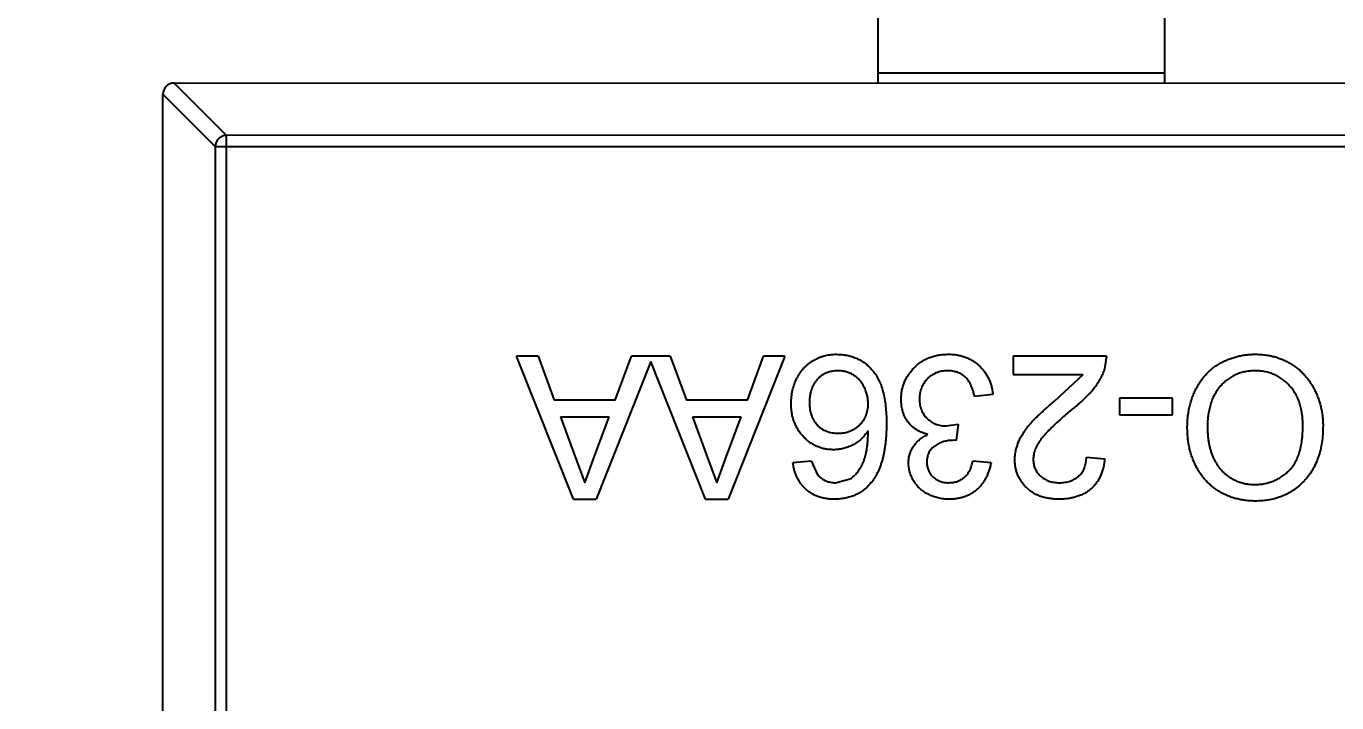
# Model space of a CAD drawing. Header units: millimetres. Extents: x -49 to 153, y -182 to -55.
# Drawn here: x 108.39 to 110.68, y -111.92 to -110.738 of the extents above; entities that cross this region are included whole.
import ezdxf

# ---------------------------------------------------------------- set-up
doc = ezdxf.new("R2010")
doc.units = ezdxf.units.MM
doc.header["$LTSCALE"] = 1.21
doc.header["$MEASUREMENT"] = 0
doc.header["$PDMODE"] = 3
doc.header["$PDSIZE"] = 0.3125
doc.layers.get('0').update_dxf_attribs({"linetype": 'CONTINUOUS'})
doc.layers.get('DEFPOINTS').update_dxf_attribs({"linetype": 'CONTINUOUS'})
doc.layers.add('Dim', color=3, linetype='CONTINUOUS', lineweight=25)
doc.styles.get("Standard").update_dxf_attribs({"font": 'txt', "width": 0.8})
doc.dimstyles.get("Standard").update_dxf_attribs({"dimtxt": 0.15625, "dimasz": 0.1875, "dimexe": 0.125, "dimexo": 0.0625, "dimgap": 0.09, "dimtad": 0, "dimtih": 1, "dimtoh": 1, "dimzin": 4, "dimdsep": 46, "dimtxsty": 'Standard', "dimblk": '_FILLED', "dimblk1": '_FILLED', "dimblk2": '_FILLED', "dimcen": 0.09, "dimazin": 1, "dimtp": 0.01, "dimtm": 0.01, "dimtfac": 1, "dimtofl": 0, "dimtmove": 0, "dimatfit": 3, "dimldrblk": '_FILLED', "dimfxl": 1, "dimtolj": 1, "dimtzin": 4, "dimarcsym": 0})

# ---------------------------------------------------------------- blocks, each defined once
blk = doc.blocks.new('_FILLED')
at = {"color": 0, "linetype": 'ByBlock'}
blk.add_solid([(0, 0), (-1, 0.1667), (-1, -0.1667)], dxfattribs=at)
blk = doc.blocks.new('*D70')
at = {"layer": 'DEFPOINTS', "color": 0}
for p in [(123.0081, -106.0744), (91.696, -126.5744), (95.7094, -126.5744)]:
    blk.add_point(p, dxfattribs=at)
at = {"layer": 'Dim', "color": 0, "lineweight": -2}
for p, q in [((122.9456, -106.0744), (91.571, -106.0744)), ((91.696, -107.5744), (91.696, -114.0344)), ((91.696, -125.0744), (91.696, -118.6144)), ((95.6469, -126.5744), (91.571, -126.5744))]:
    blk.add_line(p, q, dxfattribs=at)
at = {"layer": 'Dim', "color": 0, "lineweight": -2, "xscale": 1.5, "yscale": 1.5, "zscale": 1.5}
for p, rotation in [((91.696, -106.0744), 90), ((91.696, -126.5744), 270)]:
    blk.add_blockref('_FILLED', p, dxfattribs=dict(at, rotation=rotation))
at = {"layer": 'Dim', "color": 0, "insert": (91.696, -116.3244), "char_height": 1.5, "attachment_point": 5, "rotation": 90, "line_spacing_factor": 1.5}
blk.add_mtext('\\A1;20.50', dxfattribs=at)
blk = doc.blocks.new('*D79')
at = {"layer": 'DEFPOINTS', "color": 0}
for p in [(103.9882, -113.9099), (95.9455, -118.3888), (95.7094, -126.5744), (123.0081, -126.5744), (150.6978, -126.5744)]:
    blk.add_point(p, dxfattribs=at)
at = {"layer": 'Dim', "color": 0, "lineweight": -2}
for p, q in [((103.9361, -113.8752), (99.3703, -110.835)), ((95.6469, -126.5744), (94.6096, -126.5744))]:
    blk.add_line(p, q, dxfattribs=at)
for start, end in [(149.38213, 160.15016), (166.19189, 176.95991)]:
    blk.add_arc((123.0081, -126.5744), 28.2735, start, end, dxfattribs=at)
at = {"layer": 'Dim', "color": 0, "lineweight": -2, "xscale": 1.5, "yscale": 1.5, "zscale": 1.5}
for p, rotation in [((99.4744, -110.9043), 57.86208909579157), ((94.7346, -126.5744), 268.4799565881056)]:
    blk.add_blockref('_FILLED', p, dxfattribs=dict(at, rotation=rotation))
at = {"layer": 'Dim', "color": 0, "insert": (95.9455, -118.3888), "char_height": 1.5, "attachment_point": 5, "rotation": 73.171}
blk.add_mtext('\\A1;34%%d', dxfattribs=at)
blk = doc.blocks.new('*D87')
at = {"layer": 'DEFPOINTS', "color": 0}
for p in [(123.0049, -103.5621), (83.9714, -149.5868), (123.0049, -149.5868)]:
    blk.add_point(p, dxfattribs=at)
at = {"layer": 'Dim', "color": 0, "lineweight": -2}
for p, q in [((122.9424, -103.5621), (83.8464, -103.5621)), ((83.9714, -105.0621), (83.9714, -124.1844)), ((83.9714, -148.0868), (83.9714, -128.9644)), ((122.9424, -149.5868), (83.8464, -149.5868))]:
    blk.add_line(p, q, dxfattribs=at)
at = {"layer": 'Dim', "color": 0, "lineweight": -2, "xscale": 1.5, "yscale": 1.5, "zscale": 1.5}
for p, rotation in [((83.9714, -103.5621), 90), ((83.9714, -149.5868), 270)]:
    blk.add_blockref('_FILLED', p, dxfattribs=dict(at, rotation=rotation))
at = {"layer": 'Dim', "color": 0, "insert": (83.9714, -126.5744), "char_height": 1.5, "attachment_point": 5, "rotation": 90, "line_spacing_factor": 1.5}
blk.add_mtext('\\A1;%%C46.0', dxfattribs=at)

msp = doc.modelspace()

# ---------------------------------------------------------------- linework, layer by layer
at = {"color": 6, "linetype": 'Continuous'}
for p, q in [((109.8785, -110.8372), (109.8785, -110.1872)), ((110.3785, -110.1871), (110.3785, -110.8371)), ((109.8785, -110.8194), (110.3785, -110.8194)), ((108.6482, -110.8373), (108.7397, -110.9287)), ((108.6485, -110.8373), (111.6085, -110.8371)), ((108.72, -110.9484), (108.6285, -110.857)), ((108.6287, -112.5173), (108.6285, -110.8573)), ((111.5174, -110.9285), (108.7397, -110.9287)), ((108.7398, -112.4459), (108.7397, -110.9287)), ((108.72, -110.9484), (111.5371, -110.9482)), ((108.72, -110.9484), (108.7201, -112.4262)), ((109.284, -111.3144), (109.2466, -111.3145)), ((109.3459, -111.5644), (109.2466, -111.3145)), ((109.284, -111.3144), (109.3124, -111.3914)), ((109.4811, -111.3239), (109.3856, -111.5644)), ((109.419, -111.3914), (109.4474, -111.3144)), ((109.5148, -111.3144), (109.4474, -111.3144)), ((109.5766, -111.5644), (109.4811, -111.3239)), ((109.5148, -111.3144), (109.5432, -111.3914)), ((109.7156, -111.3144), (109.6164, -111.5644)), ((109.6498, -111.3913), (109.6782, -111.3144)), ((109.7156, -111.3144), (109.6782, -111.3144)), ((110.1141, -111.3144), (110.1141, -111.3464)), ((110.2776, -111.3144), (110.1141, -111.3144)), ((110.2776, -111.3144), (110.2742, -111.3366)), ((110.1141, -111.3464), (110.2364, -111.3464)), ((110.1867, -111.3928), (110.2364, -111.3464)), ((109.419, -111.3914), (109.3124, -111.3914)), ((109.6498, -111.3913), (109.5432, -111.3914)), ((110.0789, -111.3817), (110.0468, -111.3849)), ((110.3, -111.3881), (110.3, -111.4169)), ((110.393, -111.3881), (110.3, -111.3881)), ((110.393, -111.4169), (110.393, -111.3881)), ((110.3, -111.4169), (110.393, -111.4169)), ((109.3231, -111.4202), (109.3474, -111.4859)), ((109.3231, -111.4202), (109.4084, -111.4202)), ((109.3828, -111.4894), (109.4084, -111.4202)), ((109.5538, -111.4202), (109.5781, -111.4859)), ((109.5538, -111.4202), (109.6392, -111.4202)), ((109.6136, -111.4894), (109.6392, -111.4202)), ((109.9975, -111.4364), (110.0183, -111.433)), ((110.0183, -111.433), (110.015, -111.4618)), ((110.015, -111.4618), (110.0104, -111.4615)), ((109.3474, -111.4859), (109.3657, -111.5356)), ((109.5781, -111.4859), (109.5965, -111.5356)), ((109.3657, -111.5356), (109.3828, -111.4894)), ((109.5965, -111.5356), (109.6136, -111.4894)), ((109.7295, -111.5003), (109.7616, -111.4971)), ((109.7616, -111.4971), (109.7731, -111.5227)), ((110.0436, -111.4971), (110.0757, -111.5003)), ((110.2423, -111.4907), (110.2744, -111.4939)), ((109.8038, -111.5356), (109.8311, -111.5281)), ((109.3459, -111.5644), (109.3856, -111.5644)), ((109.5766, -111.5644), (109.6164, -111.5644))]:
    msp.add_line(p, q, dxfattribs=at)
at = {"color": 7, "linetype": 'Continuous'}
msp.add_arc((123.0081, -126.5744), 24.48, 100.97933, 79.01595, dxfattribs=at)
at = {"color": 6, "linetype": 'Continuous'}
msp.add_arc((108.6485, -110.8573), 0.02, 90.0045, 180.0045, dxfattribs=at)
for points, knots in [([(108.7397, -110.9287), (108.7371, -110.9288), (108.732, -110.9299), (108.7256, -110.9343), (108.7212, -110.9408), (108.72, -110.9459), (108.72, -110.9484)], [0, 0, 0, 0, 0.249032, 0.5, 0.750968, 1, 1, 1, 1]), ([(109.7263, -111.3967), (109.7264, -111.3929), (109.7267, -111.3853), (109.7286, -111.374), (109.7318, -111.3632), (109.7356, -111.3546), (109.7391, -111.3481), (109.7421, -111.3435), (109.7453, -111.3391), (109.7486, -111.335), (109.7523, -111.3314), (109.7562, -111.3279), (109.7603, -111.3248), (109.7647, -111.3219), (109.7692, -111.3194), (109.7739, -111.3172), (109.7788, -111.3153), (109.7838, -111.3139), (109.789, -111.3126), (109.7943, -111.3118), (109.7998, -111.3113), (109.8034, -111.3112), (109.8053, -111.3112)], [0, 0, 0, 0, 0.088899, 0.17544, 0.261633, 0.34801, 0.390819, 0.432814, 0.473776, 0.514166, 0.554107, 0.594121, 0.63362, 0.673585, 0.71348, 0.75336, 0.792891, 0.833007, 0.873643, 0.914893, 0.95695, 1, 1, 1, 1]), ([(109.8053, -111.3112), (109.8085, -111.3113), (109.8147, -111.3115), (109.8237, -111.3128), (109.8324, -111.315), (109.8405, -111.3181), (109.8483, -111.322), (109.8556, -111.3268), (109.8624, -111.3326), (109.8687, -111.3392), (109.8745, -111.3468), (109.8795, -111.3556), (109.8837, -111.3655), (109.8871, -111.3765), (109.8897, -111.3887), (109.8916, -111.4019), (109.8927, -111.4163), (109.8929, -111.4263), (109.893, -111.4314)], [0, 0, 0, 0, 0.056157, 0.110133, 0.162537, 0.213912, 0.265146, 0.31651, 0.369179, 0.423123, 0.479276, 0.538691, 0.601978, 0.670125, 0.74365, 0.82281, 0.908261, 1, 1, 1, 1]), ([(109.9186, -111.3896), (109.9187, -111.3869), (109.9188, -111.3816), (109.9199, -111.3739), (109.9218, -111.3664), (109.9243, -111.3593), (109.9276, -111.3524), (109.9317, -111.3459), (109.9365, -111.3397), (109.9419, -111.3339), (109.9479, -111.3285), (109.9543, -111.3239), (109.9612, -111.32), (109.9684, -111.3168), (109.976, -111.3142), (109.984, -111.3124), (109.9924, -111.3114), (109.9982, -111.3113), (110.0011, -111.3112)], [0, 0, 0, 0, 0.063503, 0.124805, 0.18492, 0.244376, 0.303775, 0.364133, 0.425376, 0.488388, 0.551743, 0.61386, 0.67564, 0.737737, 0.800417, 0.864658, 0.930985, 1, 1, 1, 1]), ([(110.0011, -111.3112), (110.0037, -111.3112), (110.0089, -111.3113), (110.0164, -111.3123), (110.0237, -111.3138), (110.0306, -111.316), (110.0371, -111.3187), (110.0433, -111.3222), (110.0492, -111.3261), (110.0546, -111.3307), (110.0597, -111.3358), (110.0642, -111.3413), (110.068, -111.3472), (110.0714, -111.3533), (110.0742, -111.3599), (110.0763, -111.3669), (110.0779, -111.3741), (110.0786, -111.3791), (110.0789, -111.3817)], [0, 0, 0, 0, 0.067794, 0.133464, 0.196934, 0.258481, 0.319787, 0.380431, 0.44099, 0.502867, 0.564806, 0.625526, 0.685604, 0.746041, 0.807347, 0.869717, 0.93379, 1, 1, 1, 1]), ([(110.4186, -111.439), (110.4187, -111.4359), (110.4188, -111.4297), (110.4195, -111.4206), (110.4207, -111.4118), (110.4223, -111.4033), (110.4245, -111.395), (110.4271, -111.3869), (110.4302, -111.379), (110.4337, -111.3715), (110.4377, -111.3643), (110.4421, -111.3575), (110.447, -111.3512), (110.4521, -111.3453), (110.4577, -111.3399), (110.4638, -111.3349), (110.4702, -111.3304), (110.4769, -111.3263), (110.484, -111.3228), (110.4912, -111.3197), (110.4985, -111.317), (110.506, -111.3149), (110.5136, -111.3132), (110.5213, -111.312), (110.5292, -111.3113), (110.5345, -111.3112), (110.5372, -111.3111)], [0, 0, 0, 0, 0.04756, 0.093962, 0.139112, 0.183626, 0.227457, 0.270703, 0.313611, 0.35626, 0.398366, 0.439557, 0.480045, 0.519888, 0.559658, 0.599421, 0.639208, 0.679668, 0.72002, 0.759859, 0.79956, 0.839199, 0.878956, 0.918794, 0.959083, 1, 1, 1, 1]), ([(110.5372, -111.3111), (110.5401, -111.3112), (110.5458, -111.3113), (110.5542, -111.3121), (110.5624, -111.3134), (110.5703, -111.3152), (110.5781, -111.3177), (110.5856, -111.3206), (110.5928, -111.324), (110.5998, -111.3279), (110.6065, -111.3323), (110.6128, -111.3371), (110.6186, -111.3423), (110.624, -111.348), (110.6291, -111.3539), (110.6337, -111.3603), (110.6379, -111.367), (110.6416, -111.3742), (110.645, -111.3815), (110.6478, -111.389), (110.6503, -111.3966), (110.6523, -111.4043), (110.6539, -111.4121), (110.6549, -111.42), (110.6557, -111.428), (110.6558, -111.4333), (110.6558, -111.436)], [0, 0, 0, 0, 0.044697, 0.088534, 0.131409, 0.173814, 0.215715, 0.257247, 0.298848, 0.340604, 0.382029, 0.42297, 0.463632, 0.504048, 0.544591, 0.584964, 0.626265, 0.667979, 0.709943, 0.751382, 0.792619, 0.833948, 0.875008, 0.916446, 0.957907, 1, 1, 1, 1]), ([(109.8078, -111.34), (109.806, -111.3401), (109.8025, -111.3402), (109.7974, -111.3409), (109.7925, -111.342), (109.7879, -111.3437), (109.7835, -111.3458), (109.7794, -111.3484), (109.7756, -111.3515), (109.772, -111.355), (109.7688, -111.3589), (109.766, -111.3632), (109.7636, -111.3677), (109.7617, -111.3727), (109.7602, -111.378), (109.7591, -111.3836), (109.7585, -111.3896), (109.7584, -111.3937), (109.7584, -111.3957)], [0, 0, 0, 0, 0.063965, 0.124854, 0.184383, 0.242748, 0.2999, 0.357059, 0.415719, 0.475258, 0.535508, 0.596291, 0.657728, 0.721052, 0.786261, 0.853834, 0.925318, 1, 1, 1, 1]), ([(109.8609, -111.3974), (109.8608, -111.3949), (109.8606, -111.3899), (109.8593, -111.3825), (109.8571, -111.3753), (109.854, -111.3683), (109.8503, -111.3618), (109.8459, -111.3561), (109.8408, -111.3512), (109.8352, -111.3471), (109.829, -111.344), (109.8223, -111.3417), (109.8152, -111.3403), (109.8103, -111.3401), (109.8078, -111.34)], [0, 0, 0, 0, 0.086177, 0.171222, 0.257573, 0.34515, 0.431508, 0.513644, 0.593539, 0.672806, 0.752058, 0.831493, 0.913823, 1, 1, 1, 1]), ([(109.9999, -111.34), (109.9981, -111.3401), (109.9946, -111.3401), (109.9894, -111.3409), (109.9844, -111.3419), (109.9798, -111.3436), (109.9755, -111.3456), (109.9714, -111.348), (109.9676, -111.3509), (109.9641, -111.3543), (109.9609, -111.358), (109.9582, -111.3619), (109.9559, -111.366), (109.9539, -111.3704), (109.9525, -111.375), (109.9514, -111.3797), (109.9508, -111.3847), (109.9507, -111.3881), (109.9507, -111.3899)], [0, 0, 0, 0, 0.069461, 0.135658, 0.19962, 0.261651, 0.322053, 0.38234, 0.443223, 0.50493, 0.56682, 0.6276, 0.687476, 0.747351, 0.808174, 0.870133, 0.933721, 1, 1, 1, 1]), ([(110.0468, -111.3849), (110.0464, -111.383), (110.0456, -111.3792), (110.044, -111.3739), (110.0423, -111.369), (110.0402, -111.3645), (110.0382, -111.3603), (110.0358, -111.3567), (110.0332, -111.3534), (110.0305, -111.3505), (110.0275, -111.348), (110.0243, -111.3459), (110.0208, -111.3441), (110.017, -111.3426), (110.0131, -111.3415), (110.0089, -111.3406), (110.0045, -111.3401), (110.0015, -111.3401), (109.9999, -111.34)], [0, 0, 0, 0, 0.082566, 0.15976, 0.233155, 0.301356, 0.365752, 0.426437, 0.484185, 0.539549, 0.593156, 0.647048, 0.701446, 0.757, 0.81384, 0.873058, 0.934963, 1, 1, 1, 1]), ([(110.2742, -111.3366), (110.2732, -111.3395), (110.271, -111.3455), (110.2666, -111.3541), (110.2615, -111.3627), (110.2565, -111.3696), (110.2519, -111.3752), (110.248, -111.3795), (110.2438, -111.384), (110.2391, -111.3886), (110.234, -111.3932), (110.2286, -111.3981), (110.2228, -111.403), (110.2187, -111.4062), (110.2166, -111.4079)], [0, 0, 0, 0, 0.100388, 0.204407, 0.310686, 0.422157, 0.480685, 0.543238, 0.6095, 0.679555, 0.753841, 0.831641, 0.913813, 1, 1, 1, 1]), ([(110.5373, -111.34), (110.5344, -111.3401), (110.5285, -111.3402), (110.52, -111.3414), (110.5119, -111.3435), (110.5041, -111.3463), (110.4968, -111.35), (110.4898, -111.3544), (110.4834, -111.3597), (110.4772, -111.3658), (110.4717, -111.3726), (110.4669, -111.3801), (110.4629, -111.3883), (110.4595, -111.3972), (110.457, -111.4068), (110.4552, -111.417), (110.454, -111.4279), (110.4539, -111.4354), (110.4539, -111.4392)], [0, 0, 0, 0, 0.061055, 0.119545, 0.176806, 0.232956, 0.288583, 0.344667, 0.401662, 0.46054, 0.520477, 0.581213, 0.643431, 0.707961, 0.775371, 0.846414, 0.921152, 1, 1, 1, 1]), ([(110.6205, -111.4356), (110.6205, -111.432), (110.6204, -111.425), (110.6192, -111.4147), (110.6173, -111.405), (110.6148, -111.3959), (110.6114, -111.3874), (110.6074, -111.3795), (110.6025, -111.3722), (110.597, -111.3655), (110.5909, -111.3595), (110.5844, -111.3543), (110.5774, -111.3499), (110.5702, -111.3463), (110.5625, -111.3434), (110.5544, -111.3414), (110.546, -111.3402), (110.5403, -111.3401), (110.5373, -111.34)], [0, 0, 0, 0, 0.075964, 0.148125, 0.217201, 0.2833, 0.347202, 0.4093, 0.470426, 0.531588, 0.591739, 0.650258, 0.707303, 0.764208, 0.821148, 0.879119, 0.938423, 1, 1, 1, 1]), ([(109.7584, -111.3957), (109.7584, -111.3977), (109.7584, -111.4017), (109.7591, -111.4074), (109.7601, -111.4128), (109.7617, -111.4179), (109.7636, -111.4226), (109.7659, -111.427), (109.7687, -111.4311), (109.7719, -111.4348), (109.7755, -111.4382), (109.7793, -111.4411), (109.7835, -111.4436), (109.788, -111.4456), (109.7928, -111.4471), (109.798, -111.4482), (109.8034, -111.4489), (109.8071, -111.449), (109.809, -111.449)], [0, 0, 0, 0, 0.072229, 0.141252, 0.207439, 0.270245, 0.331238, 0.391254, 0.450152, 0.509008, 0.567734, 0.625726, 0.683708, 0.742407, 0.803094, 0.865865, 0.931379, 1, 1, 1, 1]), ([(109.9655, -111.4513), (109.9637, -111.4508), (109.9602, -111.4499), (109.9552, -111.4481), (109.9504, -111.4459), (109.9459, -111.4435), (109.9418, -111.4406), (109.9379, -111.4375), (109.9343, -111.4339), (109.9311, -111.43), (109.9281, -111.4259), (109.9256, -111.4214), (109.9234, -111.4168), (109.9216, -111.4118), (109.9203, -111.4066), (109.9193, -111.4012), (109.9187, -111.3955), (109.9186, -111.3916), (109.9186, -111.3896)], [0, 0, 0, 0, 0.065828, 0.128938, 0.190858, 0.251186, 0.310974, 0.37005, 0.429672, 0.489507, 0.549975, 0.610075, 0.670915, 0.732909, 0.796711, 0.861825, 0.929892, 1, 1, 1, 1]), ([(109.9507, -111.3899), (109.9507, -111.3915), (109.9508, -111.3948), (109.9514, -111.3995), (109.9524, -111.404), (109.9539, -111.4083), (109.9558, -111.4124), (109.958, -111.4163), (109.9607, -111.4199), (109.9638, -111.4233), (109.9672, -111.4264), (109.9709, -111.429), (109.9748, -111.4313), (109.9789, -111.4332), (109.9832, -111.4346), (109.9878, -111.4357), (109.9926, -111.4363), (109.9959, -111.4363), (109.9975, -111.4364)], [0, 0, 0, 0, 0.067051, 0.13118, 0.193722, 0.254499, 0.314763, 0.375117, 0.436023, 0.498297, 0.560571, 0.621619, 0.681973, 0.742853, 0.804272, 0.867473, 0.932273, 1, 1, 1, 1]), ([(110.1173, -111.4954), (110.1174, -111.4929), (110.1175, -111.4879), (110.1186, -111.4805), (110.1205, -111.4732), (110.1229, -111.4659), (110.1262, -111.4585), (110.1305, -111.451), (110.1357, -111.4433), (110.1407, -111.4368), (110.1454, -111.4313), (110.1495, -111.4268), (110.1543, -111.422), (110.1596, -111.4168), (110.1656, -111.4113), (110.172, -111.4054), (110.1792, -111.3992), (110.1841, -111.395), (110.1867, -111.3928)], [0, 0, 0, 0, 0.057945, 0.116018, 0.174826, 0.234683, 0.296827, 0.364061, 0.436192, 0.51426, 0.556976, 0.604856, 0.657675, 0.715751, 0.77884, 0.847501, 0.921228, 1, 1, 1, 1]), ([(109.8002, -111.4779), (109.7977, -111.4778), (109.7927, -111.4777), (109.7854, -111.4766), (109.7784, -111.4748), (109.7717, -111.4724), (109.7653, -111.4691), (109.7591, -111.4652), (109.7533, -111.4606), (109.7478, -111.4553), (109.7428, -111.4495), (109.7383, -111.4432), (109.7346, -111.4364), (109.7316, -111.4293), (109.7292, -111.4217), (109.7275, -111.4138), (109.7265, -111.4054), (109.7264, -111.3997), (109.7263, -111.3967)], [0, 0, 0, 0, 0.061347, 0.121203, 0.179863, 0.238152, 0.296252, 0.35519, 0.415676, 0.478379, 0.541524, 0.603977, 0.666513, 0.729491, 0.79371, 0.859736, 0.928449, 1, 1, 1, 1]), ([(109.809, -111.449), (109.8108, -111.449), (109.8143, -111.4489), (109.8194, -111.4482), (109.8244, -111.4471), (109.8291, -111.4455), (109.8336, -111.4435), (109.8379, -111.4411), (109.842, -111.4381), (109.8459, -111.4348), (109.8494, -111.4311), (109.8525, -111.4272), (109.8551, -111.4228), (109.8573, -111.4183), (109.8589, -111.4135), (109.8601, -111.4083), (109.8608, -111.403), (109.8609, -111.3993), (109.8609, -111.3974)], [0, 0, 0, 0, 0.064812, 0.127718, 0.189086, 0.249562, 0.309738, 0.370215, 0.431085, 0.493911, 0.55657, 0.617553, 0.678119, 0.739063, 0.801665, 0.864956, 0.93089, 1, 1, 1, 1]), ([(110.2166, -111.4079), (110.2134, -111.4106), (110.2072, -111.4158), (110.1984, -111.4235), (110.1904, -111.4307), (110.1833, -111.4375), (110.1771, -111.4437), (110.1716, -111.4495), (110.1669, -111.4547), (110.163, -111.4596), (110.1598, -111.4643), (110.157, -111.4688), (110.1547, -111.4732), (110.1527, -111.4777), (110.1512, -111.4821), (110.1502, -111.4865), (110.1495, -111.4908), (110.1494, -111.4936), (110.1494, -111.4951)], [0, 0, 0, 0, 0.11141, 0.214526, 0.309417, 0.396087, 0.474284, 0.544374, 0.60642, 0.660582, 0.709794, 0.756451, 0.800767, 0.843168, 0.884295, 0.923885, 0.962359, 1, 1, 1, 1]), ([(109.893, -111.4314), (109.893, -111.4344), (109.8929, -111.4402), (109.8925, -111.4487), (109.8921, -111.4569), (109.8913, -111.4649), (109.8904, -111.4725), (109.8892, -111.4798), (109.8878, -111.4868), (109.8862, -111.4935), (109.8844, -111.4999), (109.8824, -111.5059), (109.8802, -111.5117), (109.8777, -111.5172), (109.8751, -111.5224), (109.8722, -111.5272), (109.8691, -111.5318), (109.8669, -111.5346), (109.8657, -111.536)], [0, 0, 0, 0, 0.080034, 0.157854, 0.232564, 0.304731, 0.374384, 0.441663, 0.506048, 0.568692, 0.628715, 0.687238, 0.743227, 0.797567, 0.850239, 0.901629, 0.951067, 1, 1, 1, 1]), ([(110.5371, -111.5676), (110.5342, -111.5675), (110.5286, -111.5674), (110.5203, -111.5667), (110.5123, -111.5653), (110.5044, -111.5636), (110.4968, -111.5612), (110.4893, -111.5585), (110.4821, -111.555), (110.4751, -111.5512), (110.4684, -111.5469), (110.4621, -111.5422), (110.4563, -111.5371), (110.4507, -111.5316), (110.4457, -111.5256), (110.441, -111.5193), (110.4368, -111.5125), (110.433, -111.5054), (110.4296, -111.498), (110.4267, -111.4903), (110.4242, -111.4823), (110.4221, -111.4741), (110.4206, -111.4657), (110.4194, -111.457), (110.4188, -111.448), (110.4187, -111.442), (110.4186, -111.439)], [0, 0, 0, 0, 0.043099, 0.085587, 0.126908, 0.167967, 0.20845, 0.249025, 0.289281, 0.33001, 0.370598, 0.410466, 0.450033, 0.489688, 0.529116, 0.569037, 0.609703, 0.650759, 0.692509, 0.734219, 0.776707, 0.819552, 0.863351, 0.907839, 0.953334, 1, 1, 1, 1]), ([(110.4539, -111.4392), (110.4539, -111.4417), (110.4539, -111.4465), (110.4545, -111.4537), (110.4552, -111.4606), (110.4563, -111.4673), (110.4578, -111.4737), (110.4594, -111.4799), (110.4615, -111.4859), (110.4639, -111.4916), (110.4665, -111.4971), (110.4695, -111.5022), (110.4727, -111.507), (110.4762, -111.5116), (110.4801, -111.5157), (110.4842, -111.5196), (110.4887, -111.5232), (110.4933, -111.5264), (110.4982, -111.5293), (110.5033, -111.5318), (110.5085, -111.534), (110.5139, -111.5357), (110.5194, -111.537), (110.5251, -111.538), (110.5309, -111.5386), (110.5349, -111.5387), (110.5369, -111.5387)], [0, 0, 0, 0, 0.050852, 0.099752, 0.147438, 0.194086, 0.239171, 0.28334, 0.326577, 0.368936, 0.410572, 0.451051, 0.490877, 0.530044, 0.568937, 0.607578, 0.64642, 0.685679, 0.724799, 0.763513, 0.802173, 0.84074, 0.879649, 0.919071, 0.959098, 1, 1, 1, 1]), ([(110.5369, -111.5387), (110.5397, -111.5387), (110.5452, -111.5385), (110.5534, -111.5373), (110.5612, -111.5355), (110.5688, -111.5329), (110.5761, -111.5295), (110.583, -111.5254), (110.5897, -111.5206), (110.596, -111.515), (110.6019, -111.5086), (110.6069, -111.5011), (110.6111, -111.4925), (110.6146, -111.4831), (110.6173, -111.4726), (110.6192, -111.4612), (110.6203, -111.4487), (110.6205, -111.4401), (110.6205, -111.4356)], [0, 0, 0, 0, 0.055943, 0.110382, 0.164048, 0.216759, 0.269601, 0.323009, 0.377581, 0.433449, 0.490922, 0.550625, 0.613117, 0.679861, 0.751358, 0.828261, 0.910795, 1, 1, 1, 1]), ([(110.6558, -111.436), (110.6557, -111.441), (110.6555, -111.4508), (110.654, -111.465), (110.6514, -111.4784), (110.6477, -111.491), (110.6431, -111.5027), (110.6374, -111.5136), (110.6306, -111.5236), (110.6228, -111.5328), (110.6142, -111.5409), (110.605, -111.5481), (110.5952, -111.5541), (110.5847, -111.5591), (110.5736, -111.5629), (110.562, -111.5655), (110.5497, -111.5673), (110.5413, -111.5675), (110.5371, -111.5676)], [0, 0, 0, 0, 0.075226, 0.146575, 0.2145, 0.27953, 0.342403, 0.403496, 0.463762, 0.523864, 0.583252, 0.641302, 0.698898, 0.756295, 0.814628, 0.874325, 0.935783, 1, 1, 1, 1]), ([(109.8609, -111.4449), (109.859, -111.4476), (109.8553, -111.4528), (109.8488, -111.4596), (109.8417, -111.4653), (109.8339, -111.4699), (109.8258, -111.4735), (109.8174, -111.476), (109.8089, -111.4776), (109.8031, -111.4778), (109.8002, -111.4779)], [0, 0, 0, 0, 0.13549, 0.265229, 0.390778, 0.51542, 0.638317, 0.759642, 0.878902, 1, 1, 1, 1]), ([(109.8311, -111.5281), (109.8332, -111.5264), (109.8375, -111.5229), (109.8431, -111.5163), (109.8481, -111.5087), (109.8517, -111.5015), (109.8543, -111.4951), (109.856, -111.4896), (109.8575, -111.4836), (109.8587, -111.477), (109.8596, -111.4698), (109.8603, -111.462), (109.8608, -111.4536), (109.8609, -111.4479), (109.8609, -111.4449)], [0, 0, 0, 0, 0.088609, 0.181893, 0.280787, 0.38702, 0.444107, 0.506454, 0.574396, 0.647656, 0.726426, 0.811458, 0.90278, 1, 1, 1, 1]), ([(109.9314, -111.5008), (109.9315, -111.4982), (109.9318, -111.4931), (109.9334, -111.4856), (109.9362, -111.4785), (109.9399, -111.4718), (109.9448, -111.4656), (109.9507, -111.4601), (109.9577, -111.4551), (109.9629, -111.4526), (109.9655, -111.4513)], [0, 0, 0, 0, 0.121951, 0.240787, 0.35855, 0.479066, 0.601519, 0.727551, 0.859932, 1, 1, 1, 1]), ([(110.0104, -111.4615), (110.0074, -111.4616), (110.0016, -111.4618), (109.9932, -111.4636), (109.9852, -111.4665), (109.979, -111.47), (109.9745, -111.4732), (109.9716, -111.4761), (109.969, -111.4792), (109.967, -111.4828), (109.9654, -111.4866), (109.9643, -111.4907), (109.9636, -111.4952), (109.9635, -111.4982), (109.9635, -111.4998)], [0, 0, 0, 0, 0.129789, 0.254605, 0.378435, 0.50292, 0.565018, 0.624848, 0.683448, 0.742765, 0.802757, 0.86522, 0.930779, 1, 1, 1, 1]), ([(109.8017, -111.5644), (109.7992, -111.5644), (109.7945, -111.5643), (109.7874, -111.5635), (109.7808, -111.5621), (109.7744, -111.5603), (109.7684, -111.5578), (109.7627, -111.5549), (109.7574, -111.5515), (109.7524, -111.5475), (109.7479, -111.543), (109.7438, -111.5381), (109.7402, -111.5328), (109.7371, -111.5271), (109.7344, -111.521), (109.7322, -111.5145), (109.7306, -111.5075), (109.7299, -111.5028), (109.7295, -111.5003)], [0, 0, 0, 0, 0.068499, 0.134572, 0.198208, 0.259784, 0.319951, 0.379508, 0.438814, 0.498497, 0.558182, 0.617438, 0.677522, 0.737959, 0.80033, 0.86409, 0.930622, 1, 1, 1, 1]), ([(110.0026, -111.5644), (109.9993, -111.5643), (109.9929, -111.5641), (109.9835, -111.5624), (109.9744, -111.5597), (109.9659, -111.556), (109.958, -111.5514), (109.951, -111.5459), (109.945, -111.5395), (109.9402, -111.5325), (109.9363, -111.525), (109.9335, -111.5172), (109.9318, -111.5091), (109.9315, -111.5036), (109.9314, -111.5008)], [0, 0, 0, 0, 0.092054, 0.181008, 0.26913, 0.357137, 0.443549, 0.526433, 0.607453, 0.688385, 0.767854, 0.845531, 0.922529, 1, 1, 1, 1]), ([(109.9635, -111.4998), (109.9635, -111.5011), (109.9636, -111.5035), (109.9641, -111.5072), (109.9649, -111.5106), (109.9661, -111.5139), (109.9676, -111.5171), (109.9695, -111.52), (109.9716, -111.5228), (109.9741, -111.5254), (109.9768, -111.5278), (109.9798, -111.5299), (109.983, -111.5317), (109.9863, -111.533), (109.9899, -111.5342), (109.9936, -111.535), (109.9975, -111.5355), (110.0002, -111.5355), (110.0016, -111.5355)], [0, 0, 0, 0, 0.065093, 0.127304, 0.188122, 0.247131, 0.306077, 0.365678, 0.426103, 0.487841, 0.550317, 0.611805, 0.672737, 0.734883, 0.79768, 0.862475, 0.929775, 1, 1, 1, 1]), ([(110.0016, -111.5355), (110.0042, -111.5354), (110.0094, -111.5352), (110.0168, -111.5334), (110.0236, -111.5303), (110.0285, -111.5268), (110.0321, -111.5234), (110.0345, -111.5205), (110.0366, -111.5174), (110.0385, -111.5139), (110.0402, -111.5101), (110.0416, -111.5061), (110.0428, -111.5017), (110.0433, -111.4986), (110.0436, -111.4971)], [0, 0, 0, 0, 0.127797, 0.246795, 0.362284, 0.477652, 0.536237, 0.59559, 0.656344, 0.719085, 0.784349, 0.852876, 0.924551, 1, 1, 1, 1]), ([(110.0757, -111.5003), (110.0752, -111.5028), (110.0742, -111.5076), (110.0722, -111.5146), (110.0697, -111.5212), (110.0668, -111.5274), (110.0635, -111.5331), (110.0597, -111.5384), (110.0555, -111.5433), (110.0509, -111.5477), (110.0459, -111.5516), (110.0406, -111.555), (110.035, -111.5579), (110.0291, -111.5603), (110.0228, -111.5622), (110.0163, -111.5634), (110.0095, -111.5643), (110.0049, -111.5644), (110.0026, -111.5644)], [0, 0, 0, 0, 0.071036, 0.139343, 0.204958, 0.268332, 0.330129, 0.390664, 0.450861, 0.510587, 0.570374, 0.629455, 0.687994, 0.747581, 0.807839, 0.870034, 0.93381, 1, 1, 1, 1]), ([(110.1943, -111.5644), (110.1914, -111.5643), (110.1857, -111.5642), (110.1775, -111.5632), (110.1698, -111.5617), (110.1625, -111.5596), (110.1557, -111.5568), (110.1493, -111.5533), (110.1434, -111.5493), (110.138, -111.5447), (110.1332, -111.5396), (110.1289, -111.5341), (110.1254, -111.5284), (110.1224, -111.5224), (110.1201, -111.5161), (110.1185, -111.5094), (110.1175, -111.5025), (110.1174, -111.4978), (110.1173, -111.4954)], [0, 0, 0, 0, 0.074712, 0.145539, 0.213339, 0.278615, 0.342094, 0.40389, 0.465063, 0.526577, 0.587328, 0.64638, 0.704345, 0.761672, 0.819418, 0.878039, 0.937796, 1, 1, 1, 1]), ([(110.1494, -111.4951), (110.1494, -111.4965), (110.1495, -111.4992), (110.1501, -111.5033), (110.151, -111.5071), (110.1525, -111.5108), (110.1542, -111.5144), (110.1565, -111.5177), (110.159, -111.5209), (110.162, -111.5239), (110.1652, -111.5266), (110.1688, -111.529), (110.1725, -111.531), (110.1766, -111.5327), (110.1808, -111.534), (110.1853, -111.5348), (110.1901, -111.5354), (110.1933, -111.5355), (110.195, -111.5355)], [0, 0, 0, 0, 0.061762, 0.121174, 0.179421, 0.236843, 0.294322, 0.353191, 0.412721, 0.474522, 0.537057, 0.599591, 0.662367, 0.725246, 0.790316, 0.857724, 0.927232, 1, 1, 1, 1]), ([(110.2744, -111.4939), (110.2741, -111.4967), (110.2734, -111.5021), (110.2718, -111.51), (110.2696, -111.5173), (110.2669, -111.5242), (110.2636, -111.5305), (110.2598, -111.5363), (110.2553, -111.5416), (110.2504, -111.5464), (110.245, -111.5506), (110.239, -111.5543), (110.2327, -111.5574), (110.2258, -111.56), (110.2186, -111.5619), (110.2109, -111.5633), (110.2027, -111.5642), (110.1971, -111.5643), (110.1943, -111.5644)], [0, 0, 0, 0, 0.070675, 0.137493, 0.201473, 0.262869, 0.32255, 0.380737, 0.43822, 0.495487, 0.553484, 0.611346, 0.670644, 0.731587, 0.794183, 0.859445, 0.928208, 1, 1, 1, 1]), ([(110.195, -111.5355), (110.1967, -111.5355), (110.2001, -111.5354), (110.2051, -111.5348), (110.2098, -111.534), (110.2142, -111.5326), (110.2184, -111.531), (110.2223, -111.5289), (110.226, -111.5265), (110.2294, -111.5237), (110.2324, -111.5206), (110.2351, -111.5172), (110.2372, -111.5134), (110.2391, -111.5094), (110.2405, -111.5051), (110.2416, -111.5006), (110.2422, -111.4957), (110.2423, -111.4924), (110.2423, -111.4907)], [0, 0, 0, 0, 0.070696, 0.138358, 0.20337, 0.2657, 0.327256, 0.386512, 0.445858, 0.505173, 0.56378, 0.622343, 0.680824, 0.739795, 0.800801, 0.864239, 0.930631, 1, 1, 1, 1]), ([(109.7731, -111.5227), (109.7742, -111.5238), (109.7762, -111.5258), (109.7796, -111.5284), (109.7832, -111.5306), (109.787, -111.5324), (109.7909, -111.5338), (109.795, -111.5348), (109.7994, -111.5354), (109.8023, -111.5355), (109.8038, -111.5356)], [0, 0, 0, 0, 0.128545, 0.252818, 0.375212, 0.497113, 0.618546, 0.742222, 0.869458, 1, 1, 1, 1]), ([(109.8657, -111.536), (109.8637, -111.5383), (109.8597, -111.5428), (109.8529, -111.5485), (109.8457, -111.5535), (109.8379, -111.5575), (109.8295, -111.5606), (109.8207, -111.5628), (109.8114, -111.5641), (109.805, -111.5643), (109.8017, -111.5644)], [0, 0, 0, 0, 0.125625, 0.247619, 0.368528, 0.488104, 0.609878, 0.735382, 0.864448, 1, 1, 1, 1])]:
    msp.add_open_spline(points, degree=3, knots=knots, dxfattribs=at)

# ---------------------------------------------------------------- dimensions: what is measured, and where the dimension line sits
at = {"layer": 'Dim'}
dim = msp.add_linear_dim(base=(83.9714, -149.5868), p1=(123.0049, -103.5621), p2=(123.0049, -149.5868), angle=90, text='%%C<>', dimstyle='Standard', override={"dimtxt": 1.5, "dimasz": 1.5, "dimtih": 0, "dimtoh": 0, "dimdec": 1, "dimzin": 0, "dimpost": '<>', "dimcen": 0.198, "dimadec": 0, "dimazin": 0, "dimtp": 0, "dimtm": 0, "dimtdec": 4, "dimtzin": 0, "dimarcsym": 1}, dxfattribs=at)
dim.commit()
dim.dimension.update_dxf_attribs({"geometry": '*D87', "text_midpoint": (83.9714, -126.5744)})
dim = msp.add_linear_dim(base=(91.696, -126.5744), p1=(123.0081, -106.0744), p2=(95.7094, -126.5744), angle=90, dimstyle='Standard', override={"dimtxt": 1.5, "dimasz": 1.5, "dimtih": 0, "dimtoh": 0, "dimzin": 0, "dimcen": 0.198, "dimadec": 0, "dimazin": 0, "dimtp": 0, "dimtm": 0, "dimtdec": 4, "dimtzin": 0, "dimarcsym": 1}, dxfattribs=at)
dim.commit()
dim.dimension.update_dxf_attribs({"geometry": '*D70', "text_midpoint": (91.696, -116.3244)})
dim = msp.add_angular_dim_2l(base=(95.9455, -118.3888), line1=((123.0081, -126.5744), (103.9882, -113.9099)), line2=((95.7094, -126.5744), (150.6978, -126.5744)), dimstyle='Standard', override={"dimtxt": 1.5, "dimasz": 1.5, "dimtih": 0, "dimtoh": 0, "dimzin": 0, "dimcen": 0.198, "dimadec": 0, "dimazin": 0, "dimtp": 0, "dimtm": 0, "dimtdec": 4, "dimtzin": 0, "dimarcsym": 1}, dxfattribs=at)
dim.commit()
dim.dimension.update_dxf_attribs({"geometry": '*D79', "text_midpoint": (95.9455, -118.3888)})

doc.saveas('drawing.dxf')
